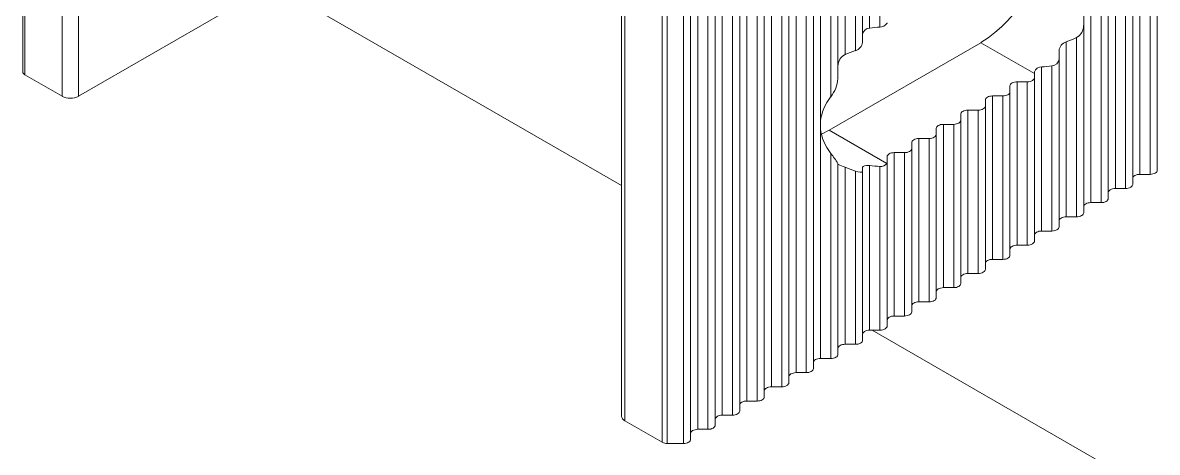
# Model space of a CAD drawing. Header units: millimetres. Extents: x 39 to 459, y 26 to 647.
# Drawn here: x 84.184 to 85.373, y 234.432 to 234.883 of the extents above; entities that cross this region are included whole.
import ezdxf

# ---------------------------------------------------------------- set-up
doc = ezdxf.new("R2010")
doc.units = ezdxf.units.MM
doc.layers.add('ANTET', color=7, linetype='Continuous')

# ---------------------------------------------------------------- blocks, each defined once
blk = doc.blocks.new('Griyaj Montajı')
at = {"color": 7, "linetype": 'Continuous', "lineweight": 15}
for p, q in [((11067.1386, 2127.5082), (11067.1386, 2126.5284)), ((11067.1408, 2127.5052), (11067.1408, 2126.5253)), ((11067.18, 2127.4825), (11067.18, 2126.5027)), ((11067.197, 2127.4825), (11067.197, 2126.5027)), ((11068.3281, 2127.405), (11068.3281, 2126.4252)), ((11068.3099, 2127.4007), (11068.3099, 2126.4208)), ((11068.3206, 2127.4007), (11068.3206, 2126.4208)), ((11068.2841, 2127.3858), (11068.2841, 2126.406)), ((11068.2949, 2127.3858), (11068.2949, 2126.406)), ((11068.3024, 2127.3901), (11068.3024, 2126.4103)), ((11068.2691, 2127.3709), (11068.2691, 2126.3911)), ((11068.2766, 2127.3753), (11068.2766, 2126.3954)), ((11067.9493, 2127.1925), (11067.9493, 2126.2127)), ((11067.96, 2127.1925), (11067.96, 2126.2127)), ((11067.9675, 2127.1968), (11067.9675, 2126.217)), ((11067.9235, 2127.1776), (11067.9235, 2126.1978)), ((11067.9343, 2127.1776), (11067.9343, 2126.1978)), ((11067.9418, 2127.182), (11067.9418, 2126.2021)), ((11067.916, 2127.1671), (11067.916, 2126.1872)), ((11067.8978, 2127.1628), (11067.8978, 2126.1829)), ((11067.9085, 2127.1628), (11067.9085, 2126.1829)), ((11067.7662, 2127.147), (11067.7662, 2126.1671)), ((11067.7697, 2127.1421), (11067.7697, 2126.1622)), ((11067.872, 2127.1479), (11067.872, 2126.168)), ((11067.8828, 2127.1479), (11067.8828, 2126.168)), ((11067.8903, 2127.1522), (11067.8903, 2126.1724)), ((11067.8462, 2127.133), (11067.8462, 2126.1532)), ((11067.857, 2127.133), (11067.857, 2126.1532)), ((11067.8645, 2127.1374), (11067.8645, 2126.1575)), ((11067.809, 2127.1194), (11067.809, 2126.1396)), ((11067.8143, 2127.1182), (11067.8143, 2126.1383)), ((11067.8312, 2127.1182), (11067.8312, 2126.1383)), ((11067.8387, 2127.1225), (11067.8387, 2126.1426)), ((11067.975, 2126.9582), (11067.975, 2126.4767)), ((11067.9858, 2126.9326), (11067.9858, 2126.5023)), ((11067.9933, 2126.9223), (11067.9933, 2126.5213)), ((11068.0008, 2126.9181), (11068.0008, 2126.5465)), ((11068.0265, 2126.92), (11068.0265, 2126.5744)), ((11068.0373, 2126.9191), (11068.0373, 2126.5753)), ((11068.0115, 2126.914), (11068.0115, 2126.5506)), ((11068.019, 2126.914), (11068.019, 2126.5593)), ((11067.7662, 2126.8313), (11067.197, 2126.5027)), ((11067.4005, 2126.6202), (11067.7662, 2126.4091)), ((11068.2584, 2126.614), (11068.2584, 2126.3911)), ((11068.2509, 2126.577), (11068.2509, 2126.3805)), ((11068.1431, 2126.559), (11067.984, 2126.4672)), ((11068.1993, 2126.5265), (11068.1431, 2126.559)), ((11068.2326, 2126.5598), (11068.2326, 2126.3762)), ((11068.2434, 2126.5643), (11068.2434, 2126.3762)), ((11068.2251, 2126.5417), (11068.2251, 2126.3657)), ((11067.18, 2126.5027), (11067.1408, 2126.5253)), ((11068.1993, 2126.5265), (11068.1993, 2126.5223)), ((11068.2068, 2126.5336), (11068.2068, 2126.3613)), ((11068.2176, 2126.5348), (11068.2176, 2126.3613)), ((11068.1736, 2126.5136), (11068.1736, 2126.5074)), ((11068.1918, 2126.518), (11068.1811, 2126.518)), ((11068.1811, 2126.518), (11068.1811, 2126.3465)), ((11068.1918, 2126.518), (11068.1918, 2126.3465)), ((11068.1993, 2126.5223), (11068.1993, 2126.3508)), ((11068.1661, 2126.5031), (11068.1553, 2126.5031)), ((11068.1553, 2126.5031), (11068.1553, 2126.3316)), ((11068.1661, 2126.5031), (11068.1661, 2126.3316)), ((11068.1736, 2126.5074), (11068.1736, 2126.3359)), ((11068.1403, 2126.4882), (11068.1296, 2126.4882)), ((11068.1296, 2126.4882), (11068.1296, 2126.3167)), ((11068.1403, 2126.4882), (11068.1403, 2126.3167)), ((11068.1478, 2126.4988), (11068.1478, 2126.4925)), ((11068.1478, 2126.4925), (11068.1478, 2126.3211)), ((11068.1221, 2126.4839), (11068.1221, 2126.4777)), ((11068.1221, 2126.4777), (11068.1221, 2126.3062)), ((11067.975, 2126.4683), (11067.975, 2126.2275)), ((11067.9759, 2126.4631), (11067.984, 2126.4672)), ((11068.0446, 2126.4322), (11067.984, 2126.4672)), ((11068.0963, 2126.469), (11068.0963, 2126.4628)), ((11068.1146, 2126.4733), (11068.1038, 2126.4733)), ((11068.1038, 2126.4733), (11068.1038, 2126.3019)), ((11068.1146, 2126.4733), (11068.1146, 2126.3019)), ((11068.0706, 2126.4541), (11068.0706, 2126.4479)), ((11068.0888, 2126.4585), (11068.0781, 2126.4585)), ((11068.0781, 2126.4585), (11068.0781, 2126.287)), ((11068.0888, 2126.4585), (11068.0888, 2126.287)), ((11068.0963, 2126.4628), (11068.0963, 2126.2913)), ((11067.9858, 2126.4426), (11067.9858, 2126.2275)), ((11068.0631, 2126.4436), (11068.0523, 2126.4436)), ((11068.0523, 2126.4436), (11068.0523, 2126.2721)), ((11068.0631, 2126.4436), (11068.0631, 2126.2721)), ((11068.0706, 2126.4479), (11068.0706, 2126.2765)), ((11067.9933, 2126.4323), (11067.9933, 2126.2319)), ((11068.0008, 2126.4282), (11068.0008, 2126.2424)), ((11068.0265, 2126.4301), (11068.0265, 2126.2573)), ((11068.0373, 2126.4291), (11068.0373, 2126.2573)), ((11068.0448, 2126.4393), (11068.0448, 2126.4331)), ((11068.0448, 2126.4331), (11068.0448, 2126.2616)), ((11068.0115, 2126.4241), (11068.0115, 2126.2424)), ((11068.019, 2126.4241), (11068.019, 2126.2467)), ((11068.3099, 2126.4208), (11068.3206, 2126.4208)), ((11068.2841, 2126.406), (11068.2949, 2126.406)), ((11068.2584, 2126.3911), (11068.2691, 2126.3911)), ((11068.2326, 2126.3762), (11068.2434, 2126.3762)), ((11068.2068, 2126.3613), (11068.2176, 2126.3613)), ((11068.1811, 2126.3465), (11068.1918, 2126.3465)), ((11068.1553, 2126.3316), (11068.1661, 2126.3316)), ((11068.1296, 2126.3167), (11068.1403, 2126.3167)), ((11068.1038, 2126.3019), (11068.1146, 2126.3019)), ((11068.0781, 2126.287), (11068.0888, 2126.287)), ((11068.0523, 2126.2721), (11068.0631, 2126.2721)), ((11068.0265, 2126.2573), (11068.0373, 2126.2573)), ((11068.0292, 2126.2573), (11072.182, 2123.8599)), ((11068.0008, 2126.2424), (11068.0115, 2126.2424)), ((11067.975, 2126.2275), (11067.9858, 2126.2275)), ((11067.9493, 2126.2127), (11067.96, 2126.2127)), ((11067.9235, 2126.1978), (11067.9343, 2126.1978)), ((11067.8978, 2126.1829), (11067.9085, 2126.1829)), ((11067.872, 2126.168), (11067.8828, 2126.168)), ((11067.7697, 2126.1622), (11067.809, 2126.1396)), ((11067.8462, 2126.1532), (11067.857, 2126.1532)), ((11067.8143, 2126.1383), (11067.8312, 2126.1383))]:
    blk.add_line(p, q, dxfattribs=at)
at = {"color": 7, "linetype": 'Continuous', "lineweight": 15, "flags": 128}
for points in [[(11068.2509, 2126.577), (11068.2509, 2126.5818), (11068.2509, 2126.5866), (11068.2509, 2126.5914)], [(11068.2251, 2126.5417), (11068.2251, 2126.5446), (11068.2251, 2126.5476), (11068.2251, 2126.5505)], [(11068.1993, 2126.5265), (11068.1993, 2126.5275), (11068.1993, 2126.5285)], [(11068.1811, 2126.518), (11068.1796, 2126.5179), (11068.1782, 2126.5176), (11068.1769, 2126.5172), (11068.1758, 2126.5167), (11068.1748, 2126.516), (11068.1742, 2126.5153), (11068.1737, 2126.5145), (11068.1736, 2126.5136)], [(11068.1993, 2126.5223), (11068.1992, 2126.5214), (11068.1988, 2126.5206), (11068.1981, 2126.5199), (11068.1971, 2126.5192), (11068.196, 2126.5187), (11068.1947, 2126.5183), (11068.1933, 2126.518), (11068.1918, 2126.518)], [(11068.1553, 2126.5031), (11068.1539, 2126.503), (11068.1525, 2126.5028), (11068.1512, 2126.5024), (11068.15, 2126.5018), (11068.1491, 2126.5012), (11068.1484, 2126.5004), (11068.148, 2126.4996), (11068.1478, 2126.4988)], [(11068.1736, 2126.5074), (11068.1734, 2126.5066), (11068.173, 2126.5058), (11068.1723, 2126.505), (11068.1714, 2126.5043), (11068.1703, 2126.5038), (11068.169, 2126.5034), (11068.1675, 2126.5032), (11068.1661, 2126.5031)], [(11068.1296, 2126.4882), (11068.1281, 2126.4881), (11068.1267, 2126.4879), (11068.1254, 2126.4875), (11068.1243, 2126.4869), (11068.1233, 2126.4863), (11068.1226, 2126.4855), (11068.1222, 2126.4847), (11068.1221, 2126.4839)], [(11068.1478, 2126.4925), (11068.1477, 2126.4917), (11068.1473, 2126.4909), (11068.1466, 2126.4901), (11068.1456, 2126.4895), (11068.1445, 2126.4889), (11068.1432, 2126.4885), (11068.1418, 2126.4883), (11068.1403, 2126.4882)], [(11067.975, 2126.4767), (11067.9749, 2126.4756), (11067.975, 2126.4683)], [(11068.1221, 2126.4777), (11068.1219, 2126.4768), (11068.1215, 2126.476), (11068.1208, 2126.4753), (11068.1199, 2126.4746), (11068.1187, 2126.4741), (11068.1174, 2126.4737), (11068.116, 2126.4734), (11068.1146, 2126.4733)], [(11068.1038, 2126.4733), (11068.1024, 2126.4733), (11068.1009, 2126.473), (11068.0996, 2126.4726), (11068.0985, 2126.4721), (11068.0976, 2126.4714), (11068.0969, 2126.4707), (11068.0965, 2126.4699), (11068.0963, 2126.469)], [(11068.0781, 2126.4585), (11068.0766, 2126.4584), (11068.0752, 2126.4581), (11068.0739, 2126.4577), (11068.0728, 2126.4572), (11068.0718, 2126.4565), (11068.0711, 2126.4558), (11068.0707, 2126.455), (11068.0706, 2126.4541)], [(11068.0963, 2126.4628), (11068.0962, 2126.462), (11068.0957, 2126.4611), (11068.0951, 2126.4604), (11068.0941, 2126.4597), (11068.093, 2126.4592), (11068.0917, 2126.4588), (11068.0903, 2126.4586), (11068.0888, 2126.4585)], [(11068.0523, 2126.4436), (11068.0508, 2126.4435), (11068.0494, 2126.4433), (11068.0481, 2126.4429), (11068.047, 2126.4423), (11068.0461, 2126.4417), (11068.0454, 2126.4409), (11068.0449, 2126.4401), (11068.0448, 2126.4393)], [(11068.0706, 2126.4479), (11068.0704, 2126.4471), (11068.07, 2126.4463), (11068.0693, 2126.4455), (11068.0684, 2126.4449), (11068.0672, 2126.4443), (11068.0659, 2126.4439), (11068.0645, 2126.4437), (11068.0631, 2126.4436)], [(11068.019, 2126.4279), (11068.0191, 2126.4282), (11068.0197, 2126.4291), (11068.0211, 2126.4297), (11068.0232, 2126.4301), (11068.0257, 2126.4301), (11068.0265, 2126.4301)], [(11068.019, 2126.4241), (11068.019, 2126.4253), (11068.019, 2126.4266), (11068.019, 2126.4279)], [(11068.0115, 2126.4241), (11068.0117, 2126.424), (11068.0141, 2126.4234), (11068.0164, 2126.423), (11068.0182, 2126.4232), (11068.019, 2126.4238), (11068.019, 2126.4241)], [(11068.3024, 2126.4165), (11068.3025, 2126.4173), (11068.3029, 2126.4182), (11068.3036, 2126.4189), (11068.3046, 2126.4196), (11068.3057, 2126.4201), (11068.307, 2126.4205), (11068.3084, 2126.4207), (11068.3099, 2126.4208)], [(11068.3206, 2126.4208), (11068.3221, 2126.4209), (11068.3235, 2126.4212), (11068.3248, 2126.4216), (11068.3259, 2126.4221), (11068.3269, 2126.4227), (11068.3276, 2126.4235), (11068.328, 2126.4243), (11068.3281, 2126.4252)], [(11068.2766, 2126.4016), (11068.2768, 2126.4025), (11068.2772, 2126.4033), (11068.2779, 2126.404), (11068.2788, 2126.4047), (11068.2799, 2126.4052), (11068.2812, 2126.4056), (11068.2827, 2126.4059), (11068.2841, 2126.406)], [(11068.2949, 2126.406), (11068.2963, 2126.406), (11068.2977, 2126.4063), (11068.299, 2126.4067), (11068.3002, 2126.4072), (11068.3011, 2126.4079), (11068.3018, 2126.4086), (11068.3022, 2126.4094), (11068.3024, 2126.4103)], [(11068.2691, 2126.3911), (11068.2706, 2126.3912), (11068.272, 2126.3914), (11068.2733, 2126.3918), (11068.2744, 2126.3924), (11068.2754, 2126.393), (11068.276, 2126.3938), (11068.2765, 2126.3946), (11068.2766, 2126.3954)], [(11068.2434, 2126.3762), (11068.2448, 2126.3763), (11068.2462, 2126.3765), (11068.2475, 2126.3769), (11068.2487, 2126.3775), (11068.2496, 2126.3781), (11068.2503, 2126.3789), (11068.2507, 2126.3797), (11068.2509, 2126.3805)], [(11068.2509, 2126.3868), (11068.251, 2126.3876), (11068.2514, 2126.3884), (11068.2521, 2126.3892), (11068.2531, 2126.3898), (11068.2542, 2126.3904), (11068.2555, 2126.3908), (11068.2569, 2126.391), (11068.2584, 2126.3911)], [(11068.2251, 2126.3719), (11068.2252, 2126.3727), (11068.2257, 2126.3735), (11068.2264, 2126.3743), (11068.2273, 2126.3749), (11068.2284, 2126.3755), (11068.2297, 2126.3759), (11068.2311, 2126.3761), (11068.2326, 2126.3762)], [(11068.1993, 2126.357), (11068.1995, 2126.3579), (11068.1999, 2126.3587), (11068.2006, 2126.3594), (11068.2015, 2126.3601), (11068.2027, 2126.3606), (11068.204, 2126.361), (11068.2054, 2126.3613), (11068.2068, 2126.3613)], [(11068.2176, 2126.3613), (11068.2191, 2126.3614), (11068.2205, 2126.3617), (11068.2218, 2126.3621), (11068.2229, 2126.3626), (11068.2238, 2126.3633), (11068.2245, 2126.364), (11068.225, 2126.3648), (11068.2251, 2126.3657)], [(11068.1736, 2126.3421), (11068.1737, 2126.343), (11068.1742, 2126.3438), (11068.1748, 2126.3446), (11068.1758, 2126.3452), (11068.1769, 2126.3457), (11068.1782, 2126.3461), (11068.1796, 2126.3464), (11068.1811, 2126.3465)], [(11068.1918, 2126.3465), (11068.1933, 2126.3466), (11068.1947, 2126.3468), (11068.196, 2126.3472), (11068.1971, 2126.3477), (11068.1981, 2126.3484), (11068.1988, 2126.3491), (11068.1992, 2126.35), (11068.1993, 2126.3508)], [(11068.1661, 2126.3316), (11068.1675, 2126.3317), (11068.169, 2126.3319), (11068.1703, 2126.3323), (11068.1714, 2126.3329), (11068.1723, 2126.3335), (11068.173, 2126.3343), (11068.1734, 2126.3351), (11068.1736, 2126.3359)], [(11068.1403, 2126.3167), (11068.1418, 2126.3168), (11068.1432, 2126.3171), (11068.1445, 2126.3175), (11068.1456, 2126.318), (11068.1466, 2126.3187), (11068.1473, 2126.3194), (11068.1477, 2126.3202), (11068.1478, 2126.3211)], [(11068.1478, 2126.3273), (11068.148, 2126.3281), (11068.1484, 2126.3289), (11068.1491, 2126.3297), (11068.15, 2126.3303), (11068.1512, 2126.3309), (11068.1525, 2126.3313), (11068.1539, 2126.3315), (11068.1553, 2126.3316)], [(11068.1221, 2126.3124), (11068.1222, 2126.3133), (11068.1226, 2126.3141), (11068.1233, 2126.3148), (11068.1243, 2126.3155), (11068.1254, 2126.316), (11068.1267, 2126.3164), (11068.1281, 2126.3167), (11068.1296, 2126.3167)], [(11068.0963, 2126.2975), (11068.0965, 2126.2984), (11068.0969, 2126.2992), (11068.0976, 2126.2999), (11068.0985, 2126.3006), (11068.0996, 2126.3011), (11068.1009, 2126.3015), (11068.1024, 2126.3018), (11068.1038, 2126.3019)], [(11068.1146, 2126.3019), (11068.116, 2126.302), (11068.1174, 2126.3022), (11068.1187, 2126.3026), (11068.1199, 2126.3031), (11068.1208, 2126.3038), (11068.1215, 2126.3045), (11068.1219, 2126.3054), (11068.1221, 2126.3062)], [(11068.0706, 2126.2827), (11068.0707, 2126.2835), (11068.0711, 2126.2843), (11068.0718, 2126.2851), (11068.0728, 2126.2857), (11068.0739, 2126.2863), (11068.0752, 2126.2867), (11068.0766, 2126.2869), (11068.0781, 2126.287)], [(11068.0888, 2126.287), (11068.0903, 2126.2871), (11068.0917, 2126.2873), (11068.093, 2126.2877), (11068.0941, 2126.2883), (11068.0951, 2126.2889), (11068.0957, 2126.2897), (11068.0962, 2126.2905), (11068.0963, 2126.2913)], [(11068.0631, 2126.2721), (11068.0645, 2126.2722), (11068.0659, 2126.2725), (11068.0672, 2126.2729), (11068.0684, 2126.2734), (11068.0693, 2126.2741), (11068.07, 2126.2748), (11068.0704, 2126.2756), (11068.0706, 2126.2765)], [(11068.0373, 2126.2573), (11068.0388, 2126.2573), (11068.0402, 2126.2576), (11068.0415, 2126.258), (11068.0426, 2126.2585), (11068.0435, 2126.2592), (11068.0442, 2126.2599), (11068.0447, 2126.2607), (11068.0448, 2126.2616)], [(11068.0448, 2126.2678), (11068.0449, 2126.2686), (11068.0454, 2126.2695), (11068.0461, 2126.2702), (11068.047, 2126.2709), (11068.0481, 2126.2714), (11068.0494, 2126.2718), (11068.0508, 2126.272), (11068.0523, 2126.2721)], [(11068.019, 2126.2529), (11068.0192, 2126.2538), (11068.0196, 2126.2546), (11068.0203, 2126.2553), (11068.0212, 2126.256), (11068.0224, 2126.2565), (11068.0237, 2126.2569), (11068.0251, 2126.2572), (11068.0265, 2126.2573)], [(11067.9933, 2126.2381), (11067.9934, 2126.2389), (11067.9939, 2126.2397), (11067.9945, 2126.2405), (11067.9955, 2126.2411), (11067.9966, 2126.2417), (11067.9979, 2126.2421), (11067.9993, 2126.2423), (11068.0008, 2126.2424)], [(11068.0115, 2126.2424), (11068.013, 2126.2425), (11068.0144, 2126.2427), (11068.0157, 2126.2431), (11068.0168, 2126.2437), (11068.0178, 2126.2443), (11068.0185, 2126.2451), (11068.0189, 2126.2459), (11068.019, 2126.2467)], [(11067.9675, 2126.2232), (11067.9677, 2126.224), (11067.9681, 2126.2248), (11067.9688, 2126.2256), (11067.9697, 2126.2263), (11067.9709, 2126.2268), (11067.9722, 2126.2272), (11067.9736, 2126.2274), (11067.975, 2126.2275)], [(11067.9858, 2126.2275), (11067.9872, 2126.2276), (11067.9887, 2126.2279), (11067.99, 2126.2283), (11067.9911, 2126.2288), (11067.992, 2126.2294), (11067.9927, 2126.2302), (11067.9931, 2126.231), (11067.9933, 2126.2319)], [(11067.96, 2126.2127), (11067.9615, 2126.2127), (11067.9629, 2126.213), (11067.9642, 2126.2134), (11067.9653, 2126.2139), (11067.9663, 2126.2146), (11067.967, 2126.2153), (11067.9674, 2126.2161), (11067.9675, 2126.217)], [(11067.9343, 2126.1978), (11067.9357, 2126.1979), (11067.9371, 2126.1981), (11067.9384, 2126.1985), (11067.9396, 2126.1991), (11067.9405, 2126.1997), (11067.9412, 2126.2005), (11067.9416, 2126.2013), (11067.9418, 2126.2021)], [(11067.9418, 2126.2083), (11067.9419, 2126.2092), (11067.9423, 2126.21), (11067.943, 2126.2107), (11067.944, 2126.2114), (11067.9451, 2126.2119), (11067.9464, 2126.2123), (11067.9478, 2126.2126), (11067.9493, 2126.2127)], [(11067.916, 2126.1935), (11067.9162, 2126.1943), (11067.9166, 2126.1951), (11067.9173, 2126.1959), (11067.9182, 2126.1965), (11067.9193, 2126.1971), (11067.9206, 2126.1975), (11067.9221, 2126.1977), (11067.9235, 2126.1978)], [(11067.8903, 2126.1786), (11067.8904, 2126.1794), (11067.8908, 2126.1802), (11067.8915, 2126.181), (11067.8925, 2126.1816), (11067.8936, 2126.1822), (11067.8949, 2126.1826), (11067.8963, 2126.1828), (11067.8978, 2126.1829)], [(11067.9085, 2126.1829), (11067.91, 2126.183), (11067.9114, 2126.1832), (11067.9127, 2126.1836), (11067.9138, 2126.1842), (11067.9147, 2126.1848), (11067.9154, 2126.1856), (11067.9159, 2126.1864), (11067.916, 2126.1872)], [(11067.8645, 2126.1637), (11067.8646, 2126.1646), (11067.8651, 2126.1654), (11067.8658, 2126.1661), (11067.8667, 2126.1668), (11067.8678, 2126.1673), (11067.8691, 2126.1677), (11067.8705, 2126.168), (11067.872, 2126.168)], [(11067.8828, 2126.168), (11067.8842, 2126.1681), (11067.8856, 2126.1684), (11067.8869, 2126.1688), (11067.8881, 2126.1693), (11067.889, 2126.17), (11067.8897, 2126.1707), (11067.8901, 2126.1715), (11067.8903, 2126.1724)], [(11067.857, 2126.1532), (11067.8585, 2126.1533), (11067.8599, 2126.1535), (11067.8612, 2126.1539), (11067.8623, 2126.1544), (11067.8632, 2126.1551), (11067.8639, 2126.1558), (11067.8644, 2126.1567), (11067.8645, 2126.1575)], [(11067.8312, 2126.1383), (11067.8327, 2126.1384), (11067.8341, 2126.1386), (11067.8354, 2126.139), (11067.8365, 2126.1396), (11067.8375, 2126.1402), (11067.8382, 2126.141), (11067.8386, 2126.1418), (11067.8387, 2126.1426)], [(11067.8387, 2126.1488), (11067.8389, 2126.1497), (11067.8393, 2126.1505), (11067.84, 2126.1513), (11067.8409, 2126.1519), (11067.8421, 2126.1524), (11067.8434, 2126.1528), (11067.8448, 2126.1531), (11067.8462, 2126.1532)]]:
    blk.add_lwpolyline(points, dxfattribs=at)
at = {"color": 7, "linetype": 'Continuous', "lineweight": 15}
for centre, radius, start, end in [((11068.075, 2126.6713), 0.1312, 301.2282, 3.7665), ((11068.0267, 2126.5667), 0.00771, 90.8977, 171.356), ((11068.0373, 2126.5842), 0.00885, 269.702, 325.4744), ((11068.0422, 2126.58), 0.00258, 339.5185, 359.9146), ((11068.2364, 2126.577), 0.0144, 298.7489, 0.1164), ((11068.0087, 2126.5607), 0.0105, 285.9863, 352.5447), ((11068.2359, 2126.5494), 0.0109, 107.8679, 173.8385), ((11068.0063, 2126.5347), 0.013, 115.1387, 180.0992), ((11068.2172, 2126.5427), 0.00798, 272.9836, 352.5553), ((11067.1423, 2126.5288), 0.00377, 185.7023, 245.5983), ((11068.2063, 2126.5263), 0.00727, 85.5657, 162.5811), ((11067.9576, 2126.5244), 0.0358, 321.8679, 354.9864), ((11067.1885, 2126.519), 0.0184, 242.6135, 297.3865), ((11067.885, 2126.3614), 0.1294, 33.2073, 38.8542), ((11068.0583, 2126.5749), 0.1576, 245.6243, 248.5845), ((11068.0387, 2126.4362), 0.00716, 258.8042, 326.1029), ((11068.0422, 2126.4331), 0.00258, 339.5185, 359.9146), ((11067.7722, 2126.1677), 0.00603, 185.6814, 245.6263), ((11067.8141, 2126.1491), 0.0108, 241.9747, 271.1407)]:
    blk.add_arc(centre, radius, start, end, dxfattribs=at)
for centre, start_param, end_param in [((11068.0506, 2126.5022), 1.675343, 1.760812), ((11068.1627, 2126.6212), 5.293591, 5.398518), ((11068.0763, 2126.4874), 2.104928, 2.206336), ((11068.1885, 2126.6063), 4.857186, 4.943243), ((11068.1021, 2126.4725), 2.723418, 3.084132), ((11068.1021, 2126.4725), 3.199054, 3.559767), ((11068.0763, 2126.4874), 4.07685, 4.178257), ((11068.0506, 2126.5022), 4.522374, 4.607843)]:
    blk.add_ellipse(centre, major_axis=(0.1273, 0), ratio=0.577382, start_param=start_param, end_param=end_param, dxfattribs=at)

msp = doc.modelspace()

# ---------------------------------------------------------------- block references
at = {"layer": 'ANTET', "color": 0}
msp.add_blockref('Griyaj Montajı', (-10982.9547, -1891.697), dxfattribs=at)

doc.saveas('drawing.dxf')
